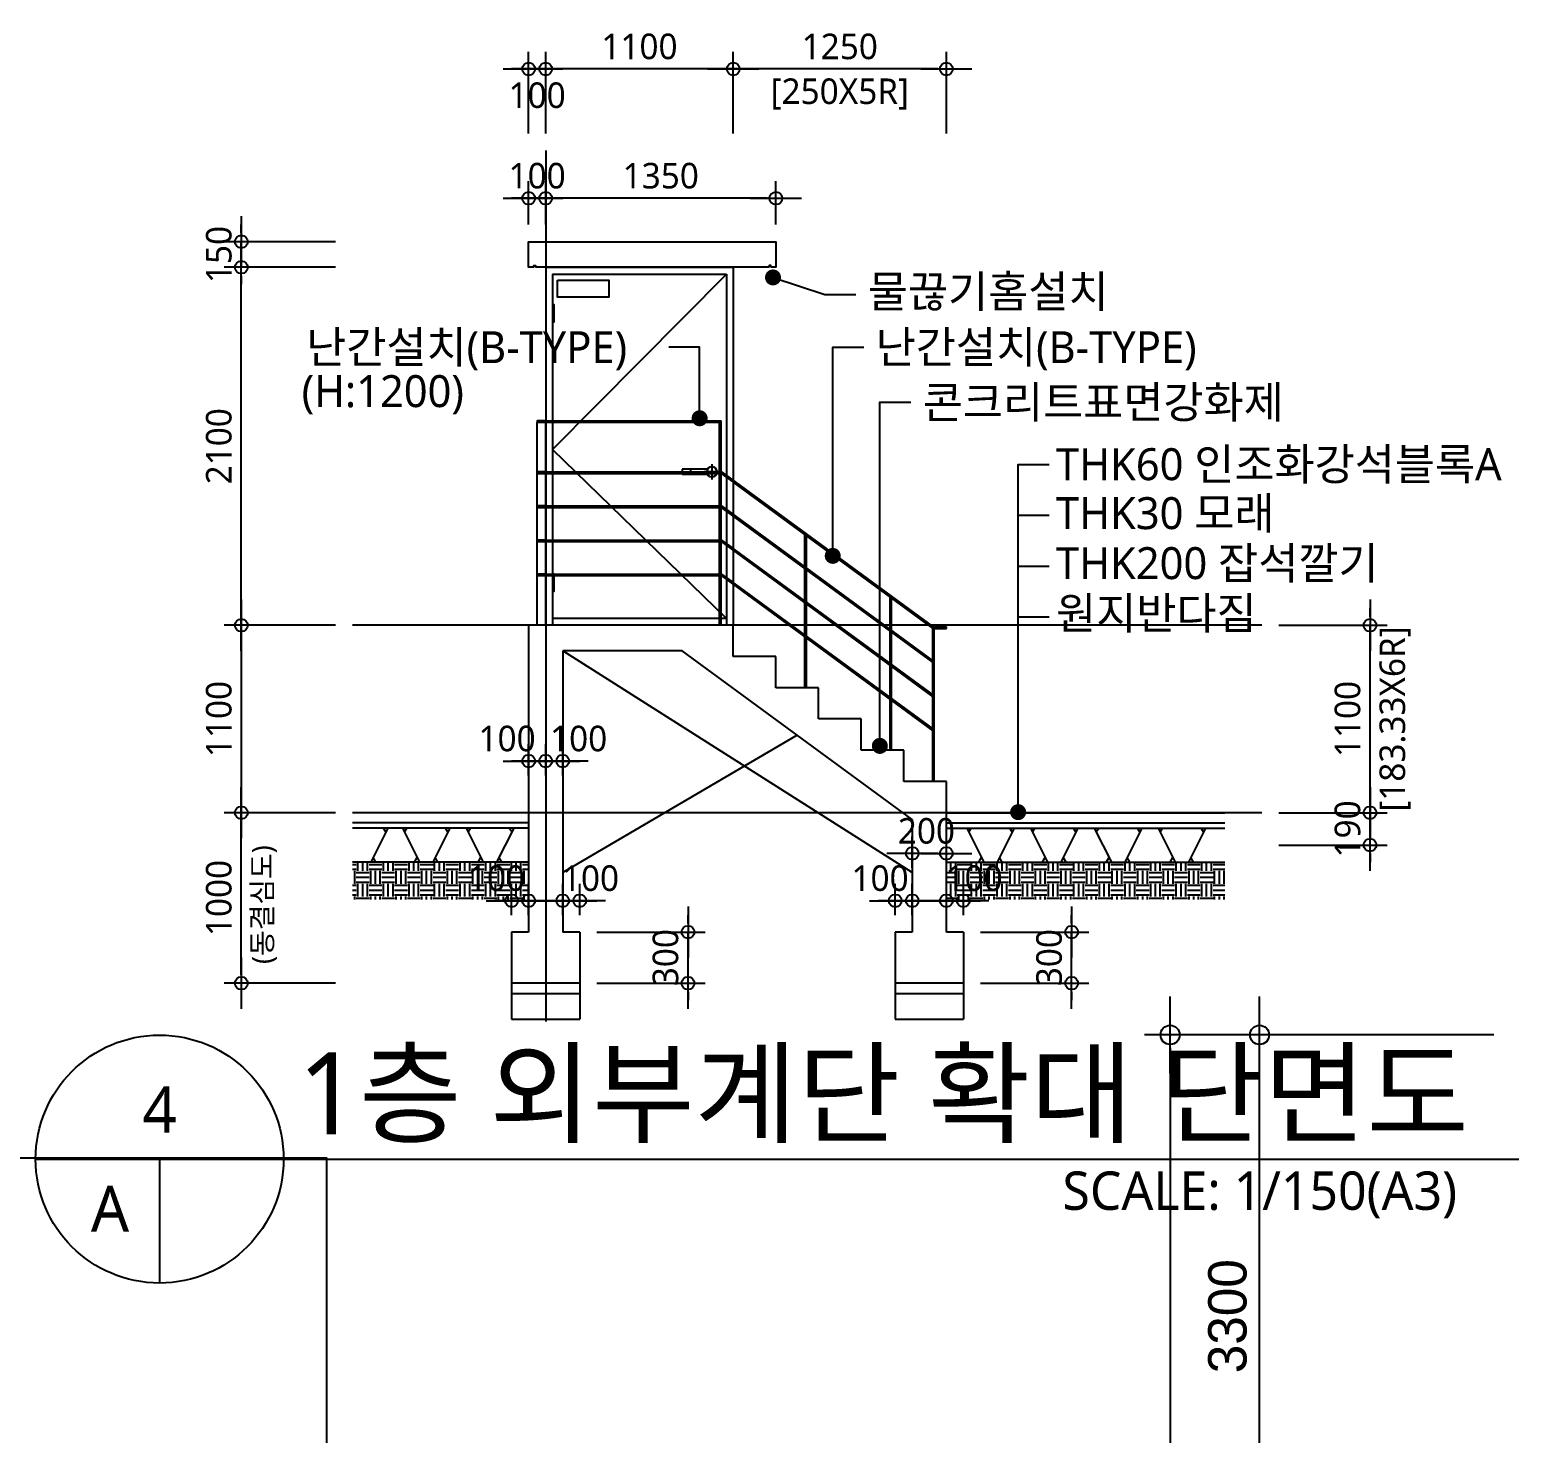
# Model space of a CAD drawing. Header units: millimetres. Extents: x 81033 to 452328, y -17390 to 42241.
# Drawn here: x 164109 to 172845, y 34008 to 42241 of the extents above; entities that cross this region are included whole.
import ezdxf
from ezdxf.enums import TextEntityAlignment as Align

# ---------------------------------------------------------------- set-up
doc = ezdxf.new("R2010")
doc.units = ezdxf.units.MM
doc.header["$LTSCALE"] = 100
doc.header["$MEASUREMENT"] = 0
doc.header["$PDSIZE"] = -10
doc.linetypes.add('-HID', pattern=[2.5, 1.5, -1])
doc.linetypes.add('CEN', pattern=[62, 60, -1, 0, -1])
doc.layers.get('0').update_dxf_attribs({"linetype": 'CONTINUOUS'})
doc.layers.get('Defpoints').update_dxf_attribs({"color": 171, "linetype": 'CONTINUOUS'})
for name, color, linetype in [('-L-HATCH', 8, 'CONTINUOUS'), ('CEN', 1, 'CEN'), ('center(창호)', 1, 'CEN'), ('CON', 2, 'CONTINUOUS'), ('DOOR', 4, 'CONTINUOUS'), ('DOOR-ELE', 252, 'CONTINUOUS'), ('ELE9', 9, 'CONTINUOUS'), ('FIN', 8, 'CONTINUOUS'), ('FIN(아스콘)', 3, 'CONTINUOUS'), ('FIN-2', 9, 'CONTINUOUS'), ('LED', 7, 'CONTINUOUS'), ('NDIM', 7, 'CONTINUOUS'), ('OPEN', 1, '-HID'), ('SYM', 7, 'CONTINUOUS'), ('TEXT', 3, 'CONTINUOUS'), ('TEXT(노트)', 7, 'CONTINUOUS'), ('WIPEOUT', 7, 'CONTINUOUS')]:
    doc.layers.add(name, color=color, linetype=linetype)
doc.styles.add('CGS', font='cgse', dxfattribs={"bigfont": 'cgs'})
doc.styles.add('나눔바른고딕', font='NanumBarunGothic.ttf')
doc.dimstyles.new('NDIM 1200', dxfattribs={"dimscale": 75, "dimtxt": 3, "dimasz": 1, "dimexe": 2, "dimexo": 2, "dimgap": 1, "dimtad": 1, "dimdec": 0, "dimdsep": 46, "dimtxsty": 'CGS', "dimblk": 'DOT0', "dimcen": 1, "dimdle": 8, "dimclrd": 256, "dimclre": 256, "dimclrt": 256, "dimadec": 0, "dimazin": 0, "dimtfac": 1, "dimtdec": 0, "dimtix": 1, "dimtmove": 2, "dimatfit": 3, "dimldrblk": 'DOT0', "dimfxl": 1, "dimtolj": 1, "dimtzin": 0, "dimlwd": -1, "dimlwe": -1, "dimarcsym": 0})
pattern_1 = [(0, (97099.26, 142316.53), (75, 75), [75, -75]), (0, (97099.26, 142344.656), (75, 75), [75, -75]), (0, (97099.26, 142372.78), (75, 75), [75, -75]), (90, (97108.64, 142382.156), (-75, 75), [75, -75]), (90, (97136.76, 142382.156), (-75, 75), [75, -75]), (90, (97164.89, 142382.156), (-75, 75), [75, -75])]

# ---------------------------------------------------------------- blocks, each defined once
blk = doc.blocks.new('DOT0')
blk.add_line((-3, 0), (3, 0))
at = {"color": 6}
blk.add_circle((0, 0), 0.75, dxfattribs=at)
blk = doc.blocks.new('*D194')
at = {"layer": 'Defpoints', "color": 0, "ltscale": 0.4, "transparency": 16777216}
for p in [(172846.9, 36345), (170797.6, 26645), (172846.9, 26645)]:
    blk.add_point(p, dxfattribs=at)
at = {"layer": 'NDIM', "ltscale": 0.4, "transparency": 16777216}
for p, q in [((172696.9, 36345), (170647.6, 36345)), ((170797.6, 36270), (170797.6, 26720)), ((172696.9, 26645), (170647.6, 26645))]:
    blk.add_line(p, q, dxfattribs=at)
at = {"layer": 'NDIM', "ltscale": 0.4, "transparency": 16777216, "xscale": 75, "yscale": 75, "zscale": 75}
for p, rotation in [((170797.6, 36345), 90), ((170797.6, 26645), 270)]:
    blk.add_blockref('DOT0', p, dxfattribs=dict(at, rotation=rotation))
at = {"layer": 'NDIM', "ltscale": 0.4, "transparency": 16777216, "insert": (170610.1, 31495), "char_height": 225, "attachment_point": 5, "rotation": 90, "style": 'CGS'}
blk.add_mtext('\\A1;9700', dxfattribs=at)
blk = doc.blocks.new('*D196')
at = {"layer": 'Defpoints', "color": 0, "ltscale": 0.4, "transparency": 16777216}
for p in [(171322.6, 36345), (172846.9, 36345), (172846.9, 33045)]:
    blk.add_point(p, dxfattribs=at)
at = {"layer": 'NDIM', "ltscale": 0.4, "transparency": 16777216}
for p, q in [((172696.9, 36345), (171172.6, 36345)), ((171322.6, 33120), (171322.6, 36270)), ((172696.9, 33045), (171172.6, 33045))]:
    blk.add_line(p, q, dxfattribs=at)
at = {"layer": 'NDIM', "ltscale": 0.4, "transparency": 16777216, "xscale": 75, "yscale": 75, "zscale": 75}
for p, rotation in [((171322.6, 36345), 90), ((171322.6, 33045), 270)]:
    blk.add_blockref('DOT0', p, dxfattribs=dict(at, rotation=rotation))
at = {"layer": 'NDIM', "ltscale": 0.4, "transparency": 16777216, "insert": (171135.1, 34695), "char_height": 225, "attachment_point": 5, "rotation": 90, "style": 'CGS'}
blk.add_mtext('\\A1;3300', dxfattribs=at)
blk = doc.blocks.new('A$C796d04ea')
blk.add_wipeout([(1000, 2100), (1000, 0), (-100, 0), (-100, 2100)])
blk.add_wipeout([(-100, 2100), (1000, 2100), (1000, 0), (-100, 0)]).dxf.layer = 'WIPEOUT'
at = {"layer": 'center(창호)'}
for p, q in [((-20, 900), (70, 900)), ((25, 945), (25, 855))]:
    blk.add_line(p, q, dxfattribs=at)
at = {"layer": 'DOOR', "ltscale": 1000}
for p, q in [((-100, 2100), (-100, 0)), ((1000, 2100), (-100, 2100)), ((1000, 2100), (1000, 0)), ((-60, 2060), (-60, 0)), ((960, 2060), (-60, 2060)), ((960, 2060), (960, 0)), ((-60, 40), (960, 40)), ((-100, 0), (1000, 0))]:
    blk.add_line(p, q, dxfattribs=at)
blk.add_circle((25, 900), 30, dxfattribs=at)
at = {"layer": 'DOOR-ELE', "ltscale": 1000}
for p, q in [((51, 915), (200, 915)), ((51, 885), (200, 885)), ((150, 915), (150, 885)), ((200, 915), (200, 885))]:
    blk.add_line(p, q, dxfattribs=at)
for points in [[(930, 2025), (630, 2025), (630, 1925), (930, 1925)], [(960, 1780), (950, 1780), (950, 1880), (960, 1880)], [(960, 200), (950, 200), (950, 300), (960, 300)]]:
    blk.add_lwpolyline(points, close=True, dxfattribs=at)
at = {"layer": 'OPEN', "ltscale": 700}
for p, q in [((-60, 2060), (960, 1030)), ((960, 1030), (-60, 40))]:
    blk.add_line(p, q, dxfattribs=at)
blk = doc.blocks.new('*D1162')
at = {"layer": 'Defpoints', "color": 0, "ltscale": 0.4, "transparency": 16777216}
for p in [(168235.2, 42011.5), (168235.2, 41532.4), (169485.2, 41532.4)]:
    blk.add_point(p, dxfattribs=at)
at = {"layer": 'NDIM', "ltscale": 0.4, "transparency": 16777216}
for p, q in [((168235.2, 41632.4), (168235.2, 42111.5)), ((169485.2, 41632.4), (169485.2, 42111.5)), ((169435.2, 42011.5), (168285.2, 42011.5))]:
    blk.add_line(p, q, dxfattribs=at)
at = {"layer": 'NDIM', "ltscale": 0.4, "transparency": 16777216, "xscale": 50, "yscale": 50, "zscale": 50, "rotation": 180}
blk.add_blockref('DOT0', (168235.2, 42011.5), dxfattribs=at)
at = {"layer": 'NDIM', "ltscale": 0.4, "transparency": 16777216, "xscale": 50, "yscale": 50, "zscale": 50}
blk.add_blockref('DOT0', (169485.2, 42011.5), dxfattribs=at)
at = {"layer": 'NDIM', "ltscale": 0.4, "transparency": 16777216, "char_height": 150, "attachment_point": 5, "style": '나눔바른고딕'}
for s, insert in [('\\A1;1250', (168860.2, 42142.9)), ('\\A1;[250X5R]', (168860.2, 41864.3))]:
    blk.add_mtext(s, dxfattribs=dict(at, insert=insert))
blk = doc.blocks.new('*D1163')
at = {"layer": 'Defpoints', "color": 0, "ltscale": 0.4, "transparency": 16777216}
for p in [(167135.2, 42011.5), (167135.2, 41532.4), (168235.2, 41532.4)]:
    blk.add_point(p, dxfattribs=at)
at = {"layer": 'NDIM', "ltscale": 0.4, "transparency": 16777216}
for p, q in [((167135.2, 41632.4), (167135.2, 42111.5)), ((168235.2, 41632.4), (168235.2, 42111.5)), ((168185.2, 42011.5), (167185.2, 42011.5))]:
    blk.add_line(p, q, dxfattribs=at)
at = {"layer": 'NDIM', "ltscale": 0.4, "transparency": 16777216, "xscale": 50, "yscale": 50, "zscale": 50, "rotation": 180}
blk.add_blockref('DOT0', (167135.2, 42011.5), dxfattribs=at)
at = {"layer": 'NDIM', "ltscale": 0.4, "transparency": 16777216, "xscale": 50, "yscale": 50, "zscale": 50}
blk.add_blockref('DOT0', (168235.2, 42011.5), dxfattribs=at)
at = {"layer": 'NDIM', "ltscale": 0.4, "transparency": 16777216, "insert": (167685.2, 42142.9), "char_height": 150, "attachment_point": 5, "style": '나눔바른고딕'}
blk.add_mtext('\\A1;1100', dxfattribs=at)
blk = doc.blocks.new('*D1164')
at = {"layer": 'Defpoints', "color": 0, "ltscale": 0.4, "transparency": 16777216}
for p in [(171335.6, 38748.3), (171970.4, 38748.3), (171335.6, 37648.3)]:
    blk.add_point(p, dxfattribs=at)
at = {"layer": 'NDIM', "ltscale": 0.4, "transparency": 16777216}
for p, q in [((171970.4, 38798.3), (171970.4, 38848.3)), ((171435.6, 38748.3), (172070.4, 38748.3)), ((171970.4, 37648.3), (171970.4, 38748.3)), ((171435.6, 37648.3), (172070.4, 37648.3)), ((171970.4, 37598.3), (171970.4, 37548.3))]:
    blk.add_line(p, q, dxfattribs=at)
at = {"layer": 'NDIM', "ltscale": 0.4, "transparency": 16777216, "xscale": 50, "yscale": 50, "zscale": 50}
for p, rotation in [((171970.4, 38748.3), 270), ((171970.4, 37648.3), 90)]:
    blk.add_blockref('DOT0', p, dxfattribs=dict(at, rotation=rotation))
at = {"layer": 'NDIM', "ltscale": 0.4, "transparency": 16777216, "char_height": 150, "attachment_point": 5, "rotation": 90, "style": '나눔바른고딕'}
for s, insert in [('\\A1;[183.33X6R]', (172117.5, 38198.3)), ('\\A1;1100', (171838.9, 38198.3))]:
    blk.add_mtext(s, dxfattribs=dict(at, insert=insert))
blk = doc.blocks.new('*D1165')
at = {"layer": 'Defpoints', "color": 0, "ltscale": 0.4, "transparency": 16777216}
for p in [(171335.6, 37648.3), (171970.4, 37648.3), (171335.6, 37458.5)]:
    blk.add_point(p, dxfattribs=at)
at = {"layer": 'NDIM', "ltscale": 0.4, "transparency": 16777216}
for p, q in [((171970.4, 37698.3), (171970.4, 37748.3)), ((171435.6, 37648.3), (172070.4, 37648.3)), ((171970.4, 37458.5), (171970.4, 37648.3)), ((171435.6, 37458.5), (172070.4, 37458.5)), ((171970.4, 37408.5), (171970.4, 37358.5))]:
    blk.add_line(p, q, dxfattribs=at)
at = {"layer": 'NDIM', "ltscale": 0.4, "transparency": 16777216, "xscale": 50, "yscale": 50, "zscale": 50}
for p, rotation in [((171970.4, 37648.3), 270), ((171970.4, 37458.5), 90)]:
    blk.add_blockref('DOT0', p, dxfattribs=dict(at, rotation=rotation))
at = {"layer": 'NDIM', "ltscale": 0.4, "transparency": 16777216, "insert": (171838.8, 37553.4), "char_height": 150, "attachment_point": 5, "rotation": 90, "style": '나눔바른고딕'}
blk.add_mtext('\\A1;190', dxfattribs=at)
blk = doc.blocks.new('*D1166')
at = {"layer": 'Defpoints', "color": 0, "ltscale": 0.4, "transparency": 16777216}
for p in [(167135.2, 42011.5), (167035.2, 41532.4), (167135.2, 41532.4)]:
    blk.add_point(p, dxfattribs=at)
at = {"layer": 'NDIM', "ltscale": 0.4, "transparency": 16777216}
for p, q in [((167035.2, 41632.4), (167035.2, 42111.5)), ((167135.2, 41632.4), (167135.2, 42111.5)), ((166985.2, 42011.5), (166935.2, 42011.5)), ((167035.2, 42011.5), (167135.2, 42011.5)), ((167185.2, 42011.5), (167235.2, 42011.5))]:
    blk.add_line(p, q, dxfattribs=at)
at = {"layer": 'NDIM', "ltscale": 0.4, "transparency": 16777216, "xscale": 50, "yscale": 50, "zscale": 50}
blk.add_blockref('DOT0', (167035.2, 42011.5), dxfattribs=at)
at = {"layer": 'NDIM', "ltscale": 0.4, "transparency": 16777216, "xscale": 50, "yscale": 50, "zscale": 50, "rotation": 180}
blk.add_blockref('DOT0', (167135.2, 42011.5), dxfattribs=at)
at = {"layer": 'NDIM', "ltscale": 0.4, "transparency": 16777216, "insert": (167085.2, 41856.6), "char_height": 150, "attachment_point": 5, "style": '나눔바른고딕'}
blk.add_mtext('\\A1;100', dxfattribs=at)
blk = doc.blocks.new('*D1167')
at = {"layer": 'Defpoints', "color": 0, "ltscale": 0.4, "transparency": 16777216}
for p in [(165349.9, 37648.3), (166002.4, 37648.3), (166002.4, 36648.3)]:
    blk.add_point(p, dxfattribs=at)
at = {"layer": 'NDIM', "ltscale": 0.4, "transparency": 16777216}
for p, q in [((165902.4, 37648.3), (165249.9, 37648.3)), ((165349.9, 36698.3), (165349.9, 37598.3)), ((165902.4, 36648.3), (165249.9, 36648.3))]:
    blk.add_line(p, q, dxfattribs=at)
at = {"layer": 'NDIM', "ltscale": 0.4, "transparency": 16777216, "xscale": 50, "yscale": 50, "zscale": 50}
for p, rotation in [((165349.9, 37648.3), 90), ((165349.9, 36648.3), 270)]:
    blk.add_blockref('DOT0', p, dxfattribs=dict(at, rotation=rotation))
at = {"layer": 'NDIM', "ltscale": 0.4, "transparency": 16777216, "insert": (165218.5, 37148.3), "char_height": 150, "attachment_point": 5, "rotation": 90, "style": '나눔바른고딕'}
blk.add_mtext('\\A1;1000', dxfattribs=at)
blk = doc.blocks.new('*D1168')
at = {"layer": 'Defpoints', "color": 0, "ltscale": 0.4, "transparency": 16777216}
for p in [(166002.4, 38748.3), (165349.9, 37648.3), (166002.4, 37648.3)]:
    blk.add_point(p, dxfattribs=at)
at = {"layer": 'NDIM', "ltscale": 0.4, "transparency": 16777216}
for p, q in [((165902.4, 38748.3), (165249.9, 38748.3)), ((165349.9, 38698.3), (165349.9, 37698.3)), ((165902.4, 37648.3), (165249.9, 37648.3))]:
    blk.add_line(p, q, dxfattribs=at)
at = {"layer": 'NDIM', "ltscale": 0.4, "transparency": 16777216, "xscale": 50, "yscale": 50, "zscale": 50}
for p, rotation in [((165349.9, 38748.3), 90), ((165349.9, 37648.3), 270)]:
    blk.add_blockref('DOT0', p, dxfattribs=dict(at, rotation=rotation))
at = {"layer": 'NDIM', "ltscale": 0.4, "transparency": 16777216, "insert": (165218.5, 38198.3), "char_height": 150, "attachment_point": 5, "rotation": 90, "style": '나눔바른고딕'}
blk.add_mtext('\\A1;1100', dxfattribs=at)
blk = doc.blocks.new('*D1169')
at = {"layer": 'Defpoints', "color": 0, "ltscale": 0.4, "transparency": 16777216}
for p in [(165349.9, 40848.3), (166002.4, 40848.3), (166002.4, 38748.3)]:
    blk.add_point(p, dxfattribs=at)
at = {"layer": 'NDIM', "ltscale": 0.4, "transparency": 16777216}
for p, q in [((165902.4, 40848.3), (165249.9, 40848.3)), ((165349.9, 38798.3), (165349.9, 40798.3)), ((165902.4, 38748.3), (165249.9, 38748.3))]:
    blk.add_line(p, q, dxfattribs=at)
at = {"layer": 'NDIM', "ltscale": 0.4, "transparency": 16777216, "xscale": 50, "yscale": 50, "zscale": 50}
for p, rotation in [((165349.9, 40848.3), 90), ((165349.9, 38748.3), 270)]:
    blk.add_blockref('DOT0', p, dxfattribs=dict(at, rotation=rotation))
at = {"layer": 'NDIM', "ltscale": 0.4, "transparency": 16777216, "insert": (165218.5, 39798.3), "char_height": 150, "attachment_point": 5, "rotation": 90, "style": '나눔바른고딕'}
blk.add_mtext('\\A1;2100', dxfattribs=at)
blk = doc.blocks.new('*D1170')
at = {"layer": 'Defpoints', "color": 0, "ltscale": 0.4, "transparency": 16777216}
for p in [(166002.4, 40998.3), (165349.9, 40848.3), (166002.4, 40848.3)]:
    blk.add_point(p, dxfattribs=at)
at = {"layer": 'NDIM', "ltscale": 0.4, "transparency": 16777216}
for p, q in [((165349.9, 41048.3), (165349.9, 41098.3)), ((165902.4, 40998.3), (165249.9, 40998.3)), ((165349.9, 40998.3), (165349.9, 40848.3)), ((165902.4, 40848.3), (165249.9, 40848.3)), ((165349.9, 40798.3), (165349.9, 40748.3))]:
    blk.add_line(p, q, dxfattribs=at)
at = {"layer": 'NDIM', "ltscale": 0.4, "transparency": 16777216, "xscale": 50, "yscale": 50, "zscale": 50}
for p, rotation in [((165349.9, 40998.3), 270), ((165349.9, 40848.3), 90)]:
    blk.add_blockref('DOT0', p, dxfattribs=dict(at, rotation=rotation))
at = {"layer": 'NDIM', "ltscale": 0.4, "transparency": 16777216, "insert": (165218.5, 40923.3), "char_height": 150, "attachment_point": 5, "rotation": 90, "style": '나눔바른고딕'}
blk.add_mtext('\\A1;150', dxfattribs=at)
blk = doc.blocks.new('*D1171')
at = {"layer": 'Defpoints', "color": 0, "ltscale": 0.4, "transparency": 16777216}
for p in [(167035.2, 37951.4), (167035.2, 37767.5), (167135.2, 37767.5)]:
    blk.add_point(p, dxfattribs=at)
at = {"layer": 'NDIM', "ltscale": 0.4, "transparency": 16777216}
for p, q in [((167035.2, 37867.5), (167035.2, 38051.4)), ((167135.2, 37867.5), (167135.2, 38051.4)), ((166985.2, 37951.4), (166935.2, 37951.4)), ((167135.2, 37951.4), (167035.2, 37951.4)), ((167185.2, 37951.4), (167235.2, 37951.4))]:
    blk.add_line(p, q, dxfattribs=at)
at = {"layer": 'NDIM', "ltscale": 0.4, "transparency": 16777216, "xscale": 50, "yscale": 50, "zscale": 50}
blk.add_blockref('DOT0', (167035.2, 37951.4), dxfattribs=at)
at = {"layer": 'NDIM', "ltscale": 0.4, "transparency": 16777216, "xscale": 50, "yscale": 50, "zscale": 50, "rotation": 180}
blk.add_blockref('DOT0', (167135.2, 37951.4), dxfattribs=at)
at = {"layer": 'NDIM', "ltscale": 0.4, "transparency": 16777216, "insert": (166908.7, 38082.8), "char_height": 150, "attachment_point": 5, "style": '나눔바른고딕'}
blk.add_mtext('\\A1;100', dxfattribs=at)
blk = doc.blocks.new('*D1172')
at = {"layer": 'Defpoints', "color": 0, "ltscale": 0.4, "transparency": 16777216}
for p in [(167235.2, 37951.4), (167135.2, 37767.5), (167235.2, 37767.5)]:
    blk.add_point(p, dxfattribs=at)
at = {"layer": 'NDIM', "ltscale": 0.4, "transparency": 16777216}
for p, q in [((167135.2, 37867.5), (167135.2, 38051.4)), ((167235.2, 37867.5), (167235.2, 38051.4)), ((167085.2, 37951.4), (167035.2, 37951.4)), ((167135.2, 37951.4), (167235.2, 37951.4)), ((167285.2, 37951.4), (167335.2, 37951.4))]:
    blk.add_line(p, q, dxfattribs=at)
at = {"layer": 'NDIM', "ltscale": 0.4, "transparency": 16777216, "xscale": 50, "yscale": 50, "zscale": 50}
blk.add_blockref('DOT0', (167135.2, 37951.4), dxfattribs=at)
at = {"layer": 'NDIM', "ltscale": 0.4, "transparency": 16777216, "xscale": 50, "yscale": 50, "zscale": 50, "rotation": 180}
blk.add_blockref('DOT0', (167235.2, 37951.4), dxfattribs=at)
at = {"layer": 'NDIM', "ltscale": 0.4, "transparency": 16777216, "insert": (167328.5, 38082.8), "char_height": 150, "attachment_point": 5, "style": '나눔바른고딕'}
blk.add_mtext('\\A1;100', dxfattribs=at)
blk = doc.blocks.new('*D1173')
at = {"layer": 'Defpoints', "color": 0, "ltscale": 0.4, "transparency": 16777216}
for p in [(169485.2, 37409.7), (169285.2, 37225.8), (169485.2, 37144.8)]:
    blk.add_point(p, dxfattribs=at)
at = {"layer": 'NDIM', "ltscale": 0.4, "transparency": 16777216}
for p, q in [((169285.2, 37325.8), (169285.2, 37509.7)), ((169485.2, 37244.8), (169485.2, 37509.7)), ((169335.2, 37409.7), (169435.2, 37409.7))]:
    blk.add_line(p, q, dxfattribs=at)
at = {"layer": 'NDIM', "ltscale": 0.4, "transparency": 16777216, "xscale": 50, "yscale": 50, "zscale": 50, "rotation": 180}
blk.add_blockref('DOT0', (169285.2, 37409.7), dxfattribs=at)
at = {"layer": 'NDIM', "ltscale": 0.4, "transparency": 16777216, "xscale": 50, "yscale": 50, "zscale": 50}
blk.add_blockref('DOT0', (169485.2, 37409.7), dxfattribs=at)
at = {"layer": 'NDIM', "ltscale": 0.4, "transparency": 16777216, "insert": (169368.3, 37541.1), "char_height": 150, "attachment_point": 5, "style": '나눔바른고딕'}
blk.add_mtext('\\A1;200', dxfattribs=at)
blk = doc.blocks.new('*D1174')
at = {"layer": 'Defpoints', "color": 0, "ltscale": 0.4, "transparency": 16777216}
for p in [(167135.2, 41253.1), (167135.2, 40998.3), (168485.2, 40998.3)]:
    blk.add_point(p, dxfattribs=at)
at = {"layer": 'NDIM', "ltscale": 0.4, "transparency": 16777216}
for p, q in [((167135.2, 41098.3), (167135.2, 41353.1)), ((168485.2, 41098.3), (168485.2, 41353.1)), ((168435.2, 41253.1), (167185.2, 41253.1))]:
    blk.add_line(p, q, dxfattribs=at)
at = {"layer": 'NDIM', "ltscale": 0.4, "transparency": 16777216, "xscale": 50, "yscale": 50, "zscale": 50, "rotation": 180}
blk.add_blockref('DOT0', (167135.2, 41253.1), dxfattribs=at)
at = {"layer": 'NDIM', "ltscale": 0.4, "transparency": 16777216, "xscale": 50, "yscale": 50, "zscale": 50}
blk.add_blockref('DOT0', (168485.2, 41253.1), dxfattribs=at)
at = {"layer": 'NDIM', "ltscale": 0.4, "transparency": 16777216, "insert": (167810.2, 41384.6), "char_height": 150, "attachment_point": 5, "style": '나눔바른고딕'}
blk.add_mtext('\\A1;1350', dxfattribs=at)
blk = doc.blocks.new('*D1175')
at = {"layer": 'Defpoints', "color": 0, "ltscale": 0.4, "transparency": 16777216}
for p in [(167135.2, 41253.1), (167035.2, 40998.3), (167135.2, 40998.3)]:
    blk.add_point(p, dxfattribs=at)
at = {"layer": 'NDIM', "ltscale": 0.4, "transparency": 16777216}
for p, q in [((167035.2, 41098.3), (167035.2, 41353.1)), ((167135.2, 41098.3), (167135.2, 41353.1)), ((166985.2, 41253.1), (166935.2, 41253.1)), ((167035.2, 41253.1), (167135.2, 41253.1)), ((167185.2, 41253.1), (167235.2, 41253.1))]:
    blk.add_line(p, q, dxfattribs=at)
at = {"layer": 'NDIM', "ltscale": 0.4, "transparency": 16777216, "xscale": 50, "yscale": 50, "zscale": 50}
blk.add_blockref('DOT0', (167035.2, 41253.1), dxfattribs=at)
at = {"layer": 'NDIM', "ltscale": 0.4, "transparency": 16777216, "xscale": 50, "yscale": 50, "zscale": 50, "rotation": 180}
blk.add_blockref('DOT0', (167135.2, 41253.1), dxfattribs=at)
at = {"layer": 'NDIM', "ltscale": 0.4, "transparency": 16777216, "insert": (167085.2, 41384.5), "char_height": 150, "attachment_point": 5, "style": '나눔바른고딕'}
blk.add_mtext('\\A1;100', dxfattribs=at)
blk = doc.blocks.new('*D1278')
at = {"layer": 'Defpoints', "color": 0, "ltscale": 0.4, "transparency": 16777216}
for p in [(166935.2, 37132.2), (166935.2, 36948.3), (167035.2, 36948.3)]:
    blk.add_point(p, dxfattribs=at)
at = {"layer": 'NDIM', "ltscale": 0.4, "transparency": 16777216}
for p, q in [((166935.2, 37048.3), (166935.2, 37232.2)), ((167035.2, 37048.3), (167035.2, 37232.2)), ((166885.2, 37132.2), (166835.2, 37132.2)), ((167035.2, 37132.2), (166935.2, 37132.2)), ((167085.2, 37132.2), (167135.2, 37132.2))]:
    blk.add_line(p, q, dxfattribs=at)
at = {"layer": 'NDIM', "ltscale": 0.4, "transparency": 16777216, "xscale": 50, "yscale": 50, "zscale": 50}
blk.add_blockref('DOT0', (166935.2, 37132.2), dxfattribs=at)
at = {"layer": 'NDIM', "ltscale": 0.4, "transparency": 16777216, "xscale": 50, "yscale": 50, "zscale": 50, "rotation": 180}
blk.add_blockref('DOT0', (167035.2, 37132.2), dxfattribs=at)
at = {"layer": 'NDIM', "ltscale": 0.4, "transparency": 16777216, "insert": (166846.4, 37263.6), "char_height": 150, "attachment_point": 5, "style": '나눔바른고딕'}
blk.add_mtext('\\A1;100', dxfattribs=at)
blk = doc.blocks.new('*D1279')
at = {"layer": 'Defpoints', "color": 0, "ltscale": 0.4, "transparency": 16777216}
for p in [(167335.2, 37132.2), (167235.2, 36948.3), (167335.2, 36948.3)]:
    blk.add_point(p, dxfattribs=at)
at = {"layer": 'NDIM', "ltscale": 0.4, "transparency": 16777216}
for p, q in [((167235.2, 37048.3), (167235.2, 37232.2)), ((167335.2, 37048.3), (167335.2, 37232.2)), ((167185.2, 37132.2), (167135.2, 37132.2)), ((167235.2, 37132.2), (167335.2, 37132.2)), ((167385.2, 37132.2), (167435.2, 37132.2))]:
    blk.add_line(p, q, dxfattribs=at)
at = {"layer": 'NDIM', "ltscale": 0.4, "transparency": 16777216, "xscale": 50, "yscale": 50, "zscale": 50}
blk.add_blockref('DOT0', (167235.2, 37132.2), dxfattribs=at)
at = {"layer": 'NDIM', "ltscale": 0.4, "transparency": 16777216, "xscale": 50, "yscale": 50, "zscale": 50, "rotation": 180}
blk.add_blockref('DOT0', (167335.2, 37132.2), dxfattribs=at)
at = {"layer": 'NDIM', "ltscale": 0.4, "transparency": 16777216, "insert": (167397.9, 37263.6), "char_height": 150, "attachment_point": 5, "style": '나눔바른고딕'}
blk.add_mtext('\\A1;100', dxfattribs=at)
blk = doc.blocks.new('*D1280')
at = {"layer": 'Defpoints', "color": 0, "ltscale": 0.4, "transparency": 16777216}
for p in [(169185.2, 37132.2), (169185.2, 36948.3), (169285.2, 36948.3)]:
    blk.add_point(p, dxfattribs=at)
at = {"layer": 'NDIM', "ltscale": 0.4, "transparency": 16777216}
for p, q in [((169185.2, 37048.3), (169185.2, 37232.2)), ((169285.2, 37048.3), (169285.2, 37232.2)), ((169135.2, 37132.2), (169085.2, 37132.2)), ((169285.2, 37132.2), (169185.2, 37132.2)), ((169335.2, 37132.2), (169385.2, 37132.2))]:
    blk.add_line(p, q, dxfattribs=at)
at = {"layer": 'NDIM', "ltscale": 0.4, "transparency": 16777216, "xscale": 50, "yscale": 50, "zscale": 50}
blk.add_blockref('DOT0', (169185.2, 37132.2), dxfattribs=at)
at = {"layer": 'NDIM', "ltscale": 0.4, "transparency": 16777216, "xscale": 50, "yscale": 50, "zscale": 50, "rotation": 180}
blk.add_blockref('DOT0', (169285.2, 37132.2), dxfattribs=at)
at = {"layer": 'NDIM', "ltscale": 0.4, "transparency": 16777216, "insert": (169096.4, 37263.6), "char_height": 150, "attachment_point": 5, "style": '나눔바른고딕'}
blk.add_mtext('\\A1;100', dxfattribs=at)
blk = doc.blocks.new('*D1281')
at = {"layer": 'Defpoints', "color": 0, "ltscale": 0.4, "transparency": 16777216}
for p in [(169585.2, 37132.2), (169485.2, 36948.3), (169585.2, 36948.3)]:
    blk.add_point(p, dxfattribs=at)
at = {"layer": 'NDIM', "ltscale": 0.4, "transparency": 16777216}
for p, q in [((169485.2, 37048.3), (169485.2, 37232.2)), ((169585.2, 37048.3), (169585.2, 37232.2)), ((169435.2, 37132.2), (169385.2, 37132.2)), ((169485.2, 37132.2), (169585.2, 37132.2)), ((169635.2, 37132.2), (169685.2, 37132.2))]:
    blk.add_line(p, q, dxfattribs=at)
at = {"layer": 'NDIM', "ltscale": 0.4, "transparency": 16777216, "xscale": 50, "yscale": 50, "zscale": 50}
blk.add_blockref('DOT0', (169485.2, 37132.2), dxfattribs=at)
at = {"layer": 'NDIM', "ltscale": 0.4, "transparency": 16777216, "xscale": 50, "yscale": 50, "zscale": 50, "rotation": 180}
blk.add_blockref('DOT0', (169585.2, 37132.2), dxfattribs=at)
at = {"layer": 'NDIM', "ltscale": 0.4, "transparency": 16777216, "insert": (169647.9, 37263.6), "char_height": 150, "attachment_point": 5, "style": '나눔바른고딕'}
blk.add_mtext('\\A1;100', dxfattribs=at)
blk = doc.blocks.new('*D1282')
at = {"layer": 'Defpoints', "color": 0, "ltscale": 0.4, "transparency": 16777216}
for p in [(169585.2, 36948.3), (170220.1, 36948.3), (169585.2, 36648.3)]:
    blk.add_point(p, dxfattribs=at)
at = {"layer": 'NDIM', "ltscale": 0.4, "transparency": 16777216}
for p, q in [((170220.1, 36998.3), (170220.1, 37048.3)), ((169685.2, 36948.3), (170320.1, 36948.3)), ((170220.1, 36648.3), (170220.1, 36948.3)), ((169685.2, 36648.3), (170320.1, 36648.3)), ((170220.1, 36598.3), (170220.1, 36548.3))]:
    blk.add_line(p, q, dxfattribs=at)
at = {"layer": 'NDIM', "ltscale": 0.4, "transparency": 16777216, "xscale": 50, "yscale": 50, "zscale": 50}
for p, rotation in [((170220.1, 36948.3), 270), ((170220.1, 36648.3), 90)]:
    blk.add_blockref('DOT0', p, dxfattribs=dict(at, rotation=rotation))
at = {"layer": 'NDIM', "ltscale": 0.4, "transparency": 16777216, "insert": (170088.5, 36798.3), "char_height": 150, "attachment_point": 5, "rotation": 90, "style": '나눔바른고딕'}
blk.add_mtext('\\A1;300', dxfattribs=at)
blk = doc.blocks.new('*D1283')
at = {"layer": 'Defpoints', "color": 0, "ltscale": 0.4, "transparency": 16777216}
for p in [(167335.2, 36948.3), (167970.1, 36948.3), (167335.2, 36648.3)]:
    blk.add_point(p, dxfattribs=at)
at = {"layer": 'NDIM', "ltscale": 0.4, "transparency": 16777216}
for p, q in [((167970.1, 36998.3), (167970.1, 37048.3)), ((167435.2, 36948.3), (168070.1, 36948.3)), ((167970.1, 36648.3), (167970.1, 36948.3)), ((167435.2, 36648.3), (168070.1, 36648.3)), ((167970.1, 36598.3), (167970.1, 36548.3))]:
    blk.add_line(p, q, dxfattribs=at)
at = {"layer": 'NDIM', "ltscale": 0.4, "transparency": 16777216, "xscale": 50, "yscale": 50, "zscale": 50}
for p, rotation in [((167970.1, 36948.3), 270), ((167970.1, 36648.3), 90)]:
    blk.add_blockref('DOT0', p, dxfattribs=dict(at, rotation=rotation))
at = {"layer": 'NDIM', "ltscale": 0.4, "transparency": 16777216, "insert": (167838.5, 36798.3), "char_height": 150, "attachment_point": 5, "rotation": 90, "style": '나눔바른고딕'}
blk.add_mtext('\\A1;300', dxfattribs=at)

msp = doc.modelspace()

# ---------------------------------------------------------------- hatches: boundary and pattern name
at = {"layer": '-L-HATCH'}
h = msp.add_hatch(dxfattribs=at)
h.set_pattern_fill('EARTH', color=8, scale=300, style=0)
h.set_pattern_definition(pattern_1)
h.paths.add_polyline_path([(166002.4, 37358.5), (166002.4, 37139.9), (167035.2, 37139.9), (167035.2, 37358.5)])
h = msp.add_hatch(dxfattribs=at)
h.set_pattern_fill('EARTH', color=8, scale=300, style=0)
h.set_pattern_definition(pattern_1)
h.paths.add_polyline_path([(171119.3, 37139.9), (171119.3, 37358.5), (169485.2, 37358.5), (169485.2, 37139.9)])

# ---------------------------------------------------------------- linework, layer by layer
for p, q in [((169906.2, 39393.4), (170087.5, 39393.4)), ((169906.2, 39095.6), (170087.5, 39095.6)), ((169906.2, 38797.8), (170087.5, 38797.8))]:
    msp.add_line(p, q)
at = {"color": 8}
for points in [[(166209.7, 37558.5), (166109.7, 37358.5)], [(166198.2, 37535.4), (166184, 37558.5)], [(166295.2, 37558.5), (166395.1, 37358.5)], [(166306.7, 37535.4), (166320.9, 37558.5)], [(166573.4, 37558.5), (166473.4, 37358.5)], [(166561.9, 37535.4), (166547.7, 37558.5)], [(166669.2, 37558.5), (166769.2, 37358.5)], [(166680.7, 37535.4), (166694.9, 37558.5)], [(166947.4, 37558.5), (166847.5, 37358.5)], [(166935.9, 37535.4), (166921.7, 37558.5)], [(169605, 37558.5), (169705, 37358.5)], [(169616.5, 37535.4), (169630.7, 37558.5)], [(169883.2, 37558.5), (169783.3, 37358.5)], [(169871.7, 37535.4), (169857.5, 37558.5)], [(169979, 37558.5), (170079, 37358.5)], [(169990.6, 37535.4), (170004.7, 37558.5)], [(170257.3, 37558.5), (170157.3, 37358.5)], [(170245.7, 37535.4), (170231.6, 37558.5)], [(170353, 37558.5), (170453, 37358.5)], [(170364.6, 37535.4), (170378.7, 37558.5)], [(170631.3, 37558.5), (170531.3, 37358.5)], [(170619.8, 37535.4), (170605.6, 37558.5)], [(170727.1, 37558.5), (170827, 37358.5)], [(170738.6, 37535.4), (170752.8, 37558.5)], [(171005.3, 37558.5), (170905.3, 37358.5)], [(170993.8, 37535.4), (170979.6, 37558.5)], [(166139.3, 37357.9), (166123, 37385.1)], [(166365.2, 37358.5), (166381.5, 37385.6)], [(166503.1, 37357.9), (166486.7, 37385.1)], [(166739.2, 37358.5), (166755.5, 37385.6)], [(166877.1, 37357.9), (166860.7, 37385.1)], [(169675.3, 37357.9), (169691.7, 37385.1)], [(169813.2, 37358.5), (169796.9, 37385.6)], [(170049.4, 37357.9), (170065.7, 37385.1)], [(170187.3, 37358.5), (170170.9, 37385.6)], [(170423.4, 37357.9), (170439.7, 37385.1)], [(170561.3, 37358.5), (170545, 37385.6)], [(170797.4, 37357.9), (170813.8, 37385.1)], [(170935.3, 37358.5), (170919, 37385.6)]]:
    msp.add_lwpolyline(points, dxfattribs=at)
at = {"layer": 'CEN'}
for p, q in [((167135.2, 41532.4), (167135.2, 36424.1)), ((169285.2, 37298.3), (167235.2, 38598.3)), ((168610.7, 38103.6), (167235.2, 37298.3)), ((171335.6, 37648.3), (166002.4, 37648.3))]:
    msp.add_line(p, q, dxfattribs=at)
at = {"layer": 'CON', "ltscale": 1000}
for p, q in [((167035.2, 38748.3), (167035.2, 36948.3)), ((167936.1, 38598.3), (167235.2, 38598.3)), ((167235.2, 38598.3), (167235.2, 36948.3)), ((169285.2, 37608.9), (167936.1, 38598.3)), ((168485.2, 38565), (168235.2, 38565)), ((168485.2, 38381.6), (168485.2, 38565)), ((168735.2, 38381.6), (168485.2, 38381.6)), ((168735.2, 38198.3), (168735.2, 38381.6)), ((168985.2, 38198.3), (168735.2, 38198.3)), ((168985.2, 38015), (168985.2, 38198.3)), ((169235.2, 38015), (168985.2, 38015)), ((169235.2, 37831.6), (169235.2, 38015)), ((169485.2, 37831.6), (169235.2, 37831.6)), ((169485.2, 37718.3), (169485.2, 37831.6)), ((169485.2, 36948.3), (169485.2, 37718.3)), ((169285.2, 37608.9), (169285.2, 36948.3)), ((167035.2, 36948.3), (166935.2, 36948.3)), ((166935.2, 36948.3), (166935.2, 36648.3)), ((167335.2, 36948.3), (167235.2, 36948.3)), ((167335.2, 36948.3), (167335.2, 36648.3)), ((169285.2, 36948.3), (169185.2, 36948.3)), ((169185.2, 36948.3), (169185.2, 36648.3)), ((169585.2, 36948.3), (169485.2, 36948.3)), ((169585.2, 36948.3), (169585.2, 36648.3)), ((167335.2, 36648.3), (166935.2, 36648.3)), ((169585.2, 36648.3), (169185.2, 36648.3))]:
    msp.add_line(p, q, dxfattribs=at)
for points in [[(167065.2, 40848.3), (167065.2, 40858.3), (167075.2, 40858.3), (167075.2, 40848.3)], [(168455.2, 40848.3), (168455.2, 40858.3), (168445.2, 40858.3), (168445.2, 40848.3)]]:
    msp.add_lwpolyline(points, dxfattribs=at)
at = {"layer": 'Defpoints', "ltscale": 10000}
msp.add_lwpolyline([(146350, 35624.8), (165850, 35624.8), (165850, 4574.8), (146350, 4574.8)], close=True, dxfattribs=at)
at = {"layer": 'ELE9', "ltscale": 0.1}
for p, q in [((167085.2, 38748.3), (167085.2, 39939.3)), ((169405.1, 38729.2), (169485.2, 38729.2)), ((169408.1, 38738.2), (169485.2, 38738.2)), ((169485.2, 38729.2), (169485.2, 38738.2))]:
    msp.add_line(p, q, dxfattribs=at)
at = {"layer": 'ELE9', "ltscale": 1000}
for p, q in [((168655.1, 38381.6), (168655.1, 39279.2)), ((168664.1, 38381.6), (168664.1, 39272.6)), ((169155.1, 38015), (169155.1, 38912.6)), ((169164.1, 38015), (169164.1, 38906)), ((169405.1, 37831.6), (169405.1, 38729.2)), ((169414.1, 37831.6), (169414.1, 38729.2))]:
    msp.add_line(p, q, dxfattribs=at)
at = {"layer": 'FIN', "ltscale": 10000}
for p, q in [((167045.2, 37648.3), (167045.2, 37648.3)), ((169475.2, 37648.3), (169475.2, 37648.3))]:
    msp.add_line(p, q, dxfattribs=at)
at = {"layer": 'FIN(아스콘)'}
for p, q in [((167035.2, 37648.3), (166002.4, 37648.3)), ((169485.2, 37648.3), (171119.6, 37648.3))]:
    msp.add_line(p, q, dxfattribs=at)
at = {"layer": 'FIN-2'}
for p, q in [((167035.2, 37588.5), (166002.4, 37588.5)), ((169485.2, 37588.5), (171119.6, 37588.5)), ((167035.2, 37558.5), (166002.4, 37558.5)), ((169485.2, 37558.5), (171119.6, 37558.5)), ((167035.2, 37358.5), (166002.4, 37358.5)), ((169485.2, 37358.5), (171119.6, 37358.5))]:
    msp.add_line(p, q, dxfattribs=at)
at = {"layer": 'FIN-2', "ltscale": 0.5}
for p, q in [((166935.2, 36648.3), (166935.2, 36438.3)), ((167335.2, 36648.3), (167335.2, 36438.3)), ((169185.2, 36648.3), (169185.2, 36438.3)), ((169585.2, 36648.3), (169585.2, 36438.3)), ((166935.2, 36588.3), (167335.2, 36588.3)), ((169185.2, 36588.3), (169585.2, 36588.3)), ((166935.2, 36438.3), (167335.2, 36438.3)), ((169185.2, 36438.3), (169585.2, 36438.3))]:
    msp.add_line(p, q, dxfattribs=at)
at = {"layer": 'LED', "const_width": 46.9}
for points in [[(168468.5, 40765.1, 1), (168468.5, 40811.9, 1)], [(168819, 39131.8, 1), (168819, 39178.6, 1)], [(169095.2, 38017, 1), (169095.2, 38063.9, 1)], [(169906.2, 37628.3, 1), (169906.2, 37675.1, 1)]]:
    msp.add_lwpolyline(points, format="xyb", close=True, dxfattribs=at)
at = {"layer": 'LED'}
for points in [[(168468.5, 40788.5), (168773.1, 40688.1), (168954.3, 40688.1)], [(168819, 39155.2), (168819, 40379.6), (169000.3, 40379.6)], [(169095.2, 38040.5), (169095.2, 40056.9), (169276.4, 40056.9)], [(169906.2, 37651.7), (169906.2, 39691.2), (170087.5, 39691.2)]]:
    msp.add_lwpolyline(points, dxfattribs=at)
at = {"layer": 'SYM'}
for p, q in [((164143.4, 35616.6), (172843.8, 35616.6)), ((164870.7, 35616.6), (164870.7, 34889.3))]:
    msp.add_line(p, q, dxfattribs=at)
msp.add_circle((164870.7, 35616.6), 727.3, dxfattribs=at)

# ---------------------------------------------------------------- texts
at = {"layer": 'TEXT', "style": '나눔바른고딕'}
msp.add_text('1층 외부계단 확대 단면도', height=480, dxfattribs=at).set_placement((172551.2, 36002.1), align=Align.MIDDLE_RIGHT)
for s, p in [('4', (164870.7, 35907.5)), ('A', (164579.8, 35325.7))]:
    msp.add_text(s, height=270, dxfattribs=at).set_placement(p, align=Align.MIDDLE)
msp.add_text('SCALE: 1/150(A3)', height=225, dxfattribs=at).set_placement((172481.1, 35543.9), align=Align.TOP_RIGHT)
at = {"layer": 'TEXT(노트)', "style": '나눔바른고딕'}
for s, p in [('물끊기홈설치', (169024.7, 40706.3)), ('(H:1200)', (165703.8, 40121.6))]:
    msp.add_text(s, height=187.5, dxfattribs=at).set_placement(p, align=Align.MIDDLE_LEFT)
for s, height, rotation, p in [('난간설치(B-TYPE)', 187.5, 360, (169070.7, 40379.6)), ('콘크리트표면강화제', 187.5, 360, (169346.8, 40056.9)), ('THK60 인조화강석블록A', 187.5, 360, (170128.7, 39692.9)), ('THK30 모래', 187.5, 360, (170128.7, 39405.9)), ('THK200 잡석깔기', 187.5, 360, (170128.7, 39112.5)), ('원지반다짐', 187.5, 360, (170128.7, 38819.1)), ('(동결심도)', 120, 90, (165471.7, 36761.3))]:
    msp.add_text(s, height=height, rotation=rotation, dxfattribs=at).set_placement(p, align=Align.MIDDLE_LEFT)

# ---------------------------------------------------------------- dimensions: what is measured, and where the dimension line sits
at = {"layer": 'NDIM', "ltscale": 0.4}
for base, p1, p2, angle, override, picture, middle in [((167135.2, 42011.5), (168235.2, 41532.4), (167135.2, 41532.4), 180, {"dimscale": 50, "dimtxsty": '나눔바른고딕'}, '*D1163', (167685.2, 42142.9)), ((167135.2, 41253.1), (168485.2, 40998.3), (167135.2, 40998.3), 180, {"dimscale": 50, "dimtxsty": '나눔바른고딕'}, '*D1174', (167810.2, 41384.6)), ((165349.9, 40848.3), (166002.4, 40998.3), (166002.4, 40848.3), 270, {"dimscale": 50, "dimtxsty": '나눔바른고딕'}, '*D1170', (165218.5, 40923.3)), ((165349.9, 40848.3), (166002.4, 38748.3), (166002.4, 40848.3), 90, {"dimscale": 50, "dimtxsty": '나눔바른고딕'}, '*D1169', (165218.5, 39798.3)), ((165349.9, 37648.3), (166002.4, 38748.3), (166002.4, 37648.3), 270, {"dimscale": 50, "dimtxsty": '나눔바른고딕'}, '*D1168', (165218.5, 38198.3)), ((165349.9, 37648.3), (166002.4, 36648.3), (166002.4, 37648.3), 90, {"dimscale": 50, "dimtxsty": '나눔바른고딕'}, '*D1167', (165218.5, 37148.3)), ((171970.4, 37648.3), (171335.6, 37458.5), (171335.6, 37648.3), 90, {"dimscale": 50, "dimtxsty": '나눔바른고딕'}, '*D1165', (171838.8, 37553.4)), ((167970.1, 36948.3), (167335.2, 36648.3), (167335.2, 36948.3), 90, {"dimscale": 50, "dimtxsty": '나눔바른고딕'}, '*D1283', (167838.5, 36798.3)), ((170220.1, 36948.3), (169585.2, 36648.3), (169585.2, 36948.3), 90, {"dimscale": 50, "dimtxsty": '나눔바른고딕'}, '*D1282', (170088.5, 36798.3)), ((171322.6, 36345), (172846.9, 33045), (172846.9, 36345), 90, {"dimscale": 75, "dimclrd": 256, "dimclre": 256, "dimclrt": 256}, '*D196', (171135.1, 34695))]:
    dim = msp.add_linear_dim(base=base, p1=p1, p2=p2, angle=angle, dimstyle='NDIM 1200', override=override, dxfattribs=at)
    dim.commit()
    dim.dimension.update_dxf_attribs({"geometry": picture, "text_midpoint": middle})
for base, p1, p2, angle, text, picture, middle in [((168235.2, 42011.5), (169485.2, 41532.4), (168235.2, 41532.4), 180, '<>\\X[250X5R]', '*D1162', (168860.2, 42011.5)), ((171970.4, 38748.3), (171335.6, 37648.3), (171335.6, 38748.3), 90, '<>\\X[183.33X6R]', '*D1164', (171970.4, 38198.3))]:
    dim = msp.add_linear_dim(base=base, p1=p1, p2=p2, angle=angle, text=text, dimstyle='NDIM 1200', override={"dimscale": 50, "dimtxsty": '나눔바른고딕'}, dxfattribs=at)
    dim.commit()
    dim.dimension.update_dxf_attribs({"geometry": picture, "text_midpoint": middle})
for base, p1, p2, picture, middle in [((167135.2, 42011.5), (167035.2, 41532.4), (167135.2, 41532.4), '*D1166', (167085.2, 41856.6)), ((167235.2, 37951.4), (167135.2, 37767.5), (167235.2, 37767.5), '*D1172', (167328.5, 38082.8)), ((169485.2, 37409.7), (169285.2, 37225.8), (169485.2, 37144.8), '*D1173', (169368.3, 37541.1)), ((167335.2, 37132.2), (167235.2, 36948.3), (167335.2, 36948.3), '*D1279', (167397.9, 37263.6)), ((169585.2, 37132.2), (169485.2, 36948.3), (169585.2, 36948.3), '*D1281', (169647.9, 37263.6))]:
    dim = msp.add_linear_dim(base=base, p1=p1, p2=p2, dimstyle='NDIM 1200', override={"dimscale": 50, "dimtxsty": '나눔바른고딕'}, dxfattribs=at)
    dim.commit()
    dim.dimension.update_dxf_attribs({"geometry": picture, "text_midpoint": middle, "dimtype": 160})
dim = msp.add_linear_dim(base=(167135.2, 41253.1), p1=(167035.2, 40998.3), p2=(167135.2, 40998.3), dimstyle='NDIM 1200', override={"dimscale": 50, "dimtxsty": '나눔바른고딕'}, dxfattribs=at)
dim.commit()
dim.dimension.update_dxf_attribs({"geometry": '*D1175', "text_midpoint": (167085.2, 41384.5)})
for base, p1, p2, picture, middle in [((167035.2, 37951.4), (167135.2, 37767.5), (167035.2, 37767.5), '*D1171', (166908.7, 38082.8)), ((166935.2, 37132.2), (167035.2, 36948.3), (166935.2, 36948.3), '*D1278', (166846.4, 37263.6)), ((169185.2, 37132.2), (169285.2, 36948.3), (169185.2, 36948.3), '*D1280', (169096.4, 37263.6))]:
    dim = msp.add_linear_dim(base=base, p1=p1, p2=p2, angle=180, dimstyle='NDIM 1200', override={"dimscale": 50, "dimtxsty": '나눔바른고딕'}, dxfattribs=at)
    dim.commit()
    dim.dimension.update_dxf_attribs({"geometry": picture, "text_midpoint": middle, "dimtype": 160})
dim = msp.add_linear_dim(base=(170797.6, 26645), p1=(172846.9, 36345), p2=(172846.9, 26645), angle=270, dimstyle='NDIM 1200', dxfattribs=at)
dim.commit()
dim.dimension.update_dxf_attribs({"geometry": '*D194', "text_midpoint": (170610.1, 31495)})

# ---------------------------------------------------------------- next in the draw order: block references
at = {"ltscale": 0.1, "xscale": -1}
msp.add_blockref('A$C796d04ea', (168135.2, 38748.3), dxfattribs=at)

# ---------------------------------------------------------------- next in the draw order: linework, layer by layer
at = {"ltscale": 10000}
for points in [[(167135.2, 39948.3), (167085.2, 39948.3), (167085.2, 39939.3), (167135.2, 39939.3)], [(167135.2, 39648.3), (167085.2, 39648.3), (167085.2, 39639.3), (167135.2, 39639.3)], [(167135.2, 39448.3), (167085.2, 39448.3), (167085.2, 39439.3), (167135.2, 39439.3)], [(167135.2, 39248.3), (167085.2, 39248.3), (167085.2, 39239.3), (167135.2, 39239.3)], [(167135.2, 39048.3), (167085.2, 39048.3), (167085.2, 39039.3), (167135.2, 39039.3)]]:
    msp.add_lwpolyline(points, close=True, dxfattribs=at)
at = {"layer": 'CEN'}
msp.add_line((171335.6, 38748.3), (166002.4, 38748.3), dxfattribs=at)
at = {"layer": 'CON', "ltscale": 1000}
for p, q in [((168235.2, 38748.3), (167035.2, 38748.3)), ((168235.2, 38565), (168235.2, 38748.3))]:
    msp.add_line(p, q, dxfattribs=at)
for points in [[(167065.2, 40848.3), (167035.2, 40848.3), (167035.2, 40998.3), (168485.2, 40998.3), (168485.2, 40848.3), (168455.2, 40848.3)], [(168445.2, 40848.3), (167075.2, 40848.3)]]:
    msp.add_lwpolyline(points, dxfattribs=at)
at = {"layer": 'ELE9', "ltscale": 0.1}
for p, q in [((167085.2, 39948.3), (168164.1, 39948.3)), ((167085.2, 39939.3), (168164.1, 39939.3)), ((167135.2, 38748.3), (167135.2, 39939.3)), ((167085.2, 39648.3), (168167.1, 39648.3)), ((167085.2, 39639.3), (168164.1, 39639.3)), ((168164.1, 39639.3), (169405.1, 38729.2)), ((168167.1, 39648.3), (169408.1, 38738.2)), ((167085.2, 39448.3), (168167.1, 39448.3)), ((167085.2, 39439.3), (168164.1, 39439.3)), ((168164.1, 39439.3), (169405.1, 38529.2)), ((168167.1, 39448.3), (169405.1, 38540.4)), ((167085.2, 39248.3), (168167.1, 39248.3)), ((167085.2, 39239.3), (168164.1, 39239.3)), ((168164.1, 39239.3), (169405.1, 38329.2)), ((168167.1, 39248.3), (169405.1, 38340.4)), ((167085.2, 39048.3), (168167.1, 39048.3)), ((167085.2, 39039.3), (168164.1, 39039.3)), ((168164.1, 39039.3), (169405.1, 38129.2)), ((168167.1, 39048.3), (169405.1, 38140.4))]:
    msp.add_line(p, q, dxfattribs=at)
at = {"layer": 'ELE9', "ltscale": 1000}
for p, q in [((168155.1, 38748.3), (168155.1, 39939.3)), ((168164.1, 38748.3), (168164.1, 39948.3))]:
    msp.add_line(p, q, dxfattribs=at)
at = {"layer": 'LED'}
msp.add_lwpolyline([(168038.2, 39962.5), (168038.2, 40379.6), (167857, 40379.6)], dxfattribs=at)
at = {"layer": 'LED', "const_width": 46.9}
msp.add_lwpolyline([(168038.2, 39939, -1), (168038.2, 39985.9, -1)], format="xyb", close=True, dxfattribs=at)

# ---------------------------------------------------------------- next in the draw order: texts
at = {"layer": 'TEXT(노트)', "style": '나눔바른고딕'}
msp.add_text('난간설치(B-TYPE)', height=187.5, dxfattribs=at).set_placement((165730.3, 40379.6), align=Align.MIDDLE_LEFT)

doc.saveas('drawing.dxf')
